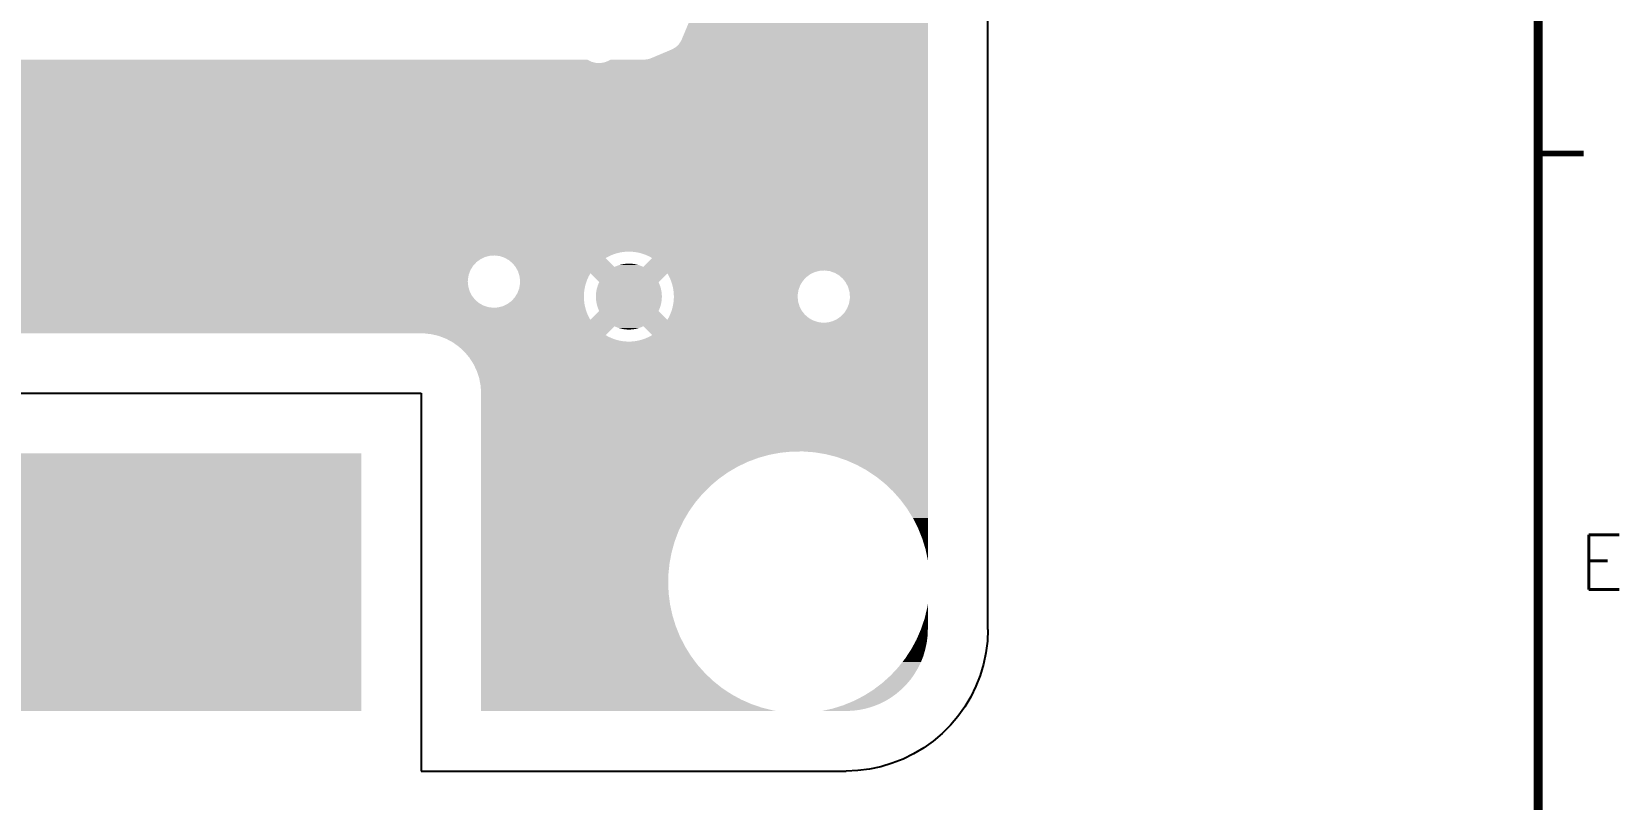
# Model space of a CAD drawing. Extents: x 295 to 953, y 10 to 290.
# Drawn here: x 799 to 886.4, y 69.4 to 111.7 of the extents above; entities that cross this region are included whole.
import ezdxf
from ezdxf.enums import TextEntityAlignment as Align

# ---------------------------------------------------------------- set-up
doc = ezdxf.new("R2010")
doc.units = 0
doc.header["$LTSCALE"] = 5
doc.header["$MEASUREMENT"] = 0
doc.layers.get('0').update_dxf_attribs({"linetype": 'CONTINUOUS', "lineweight": 25})
for name, color, linetype in [('PWR1', 7, 'CONTINUOUS'), ('문자', 4, 'CONTINUOUS'), ('테두리', 3, 'CONTINUOUS')]:
    doc.layers.add(name, color=color, linetype=linetype)
doc.styles.get("Standard").update_dxf_attribs({"font": 'simplex.shx'})

# ---------------------------------------------------------------- blocks, each defined once
blk = doc.blocks.new('C')
at = {"layer": '테두리'}
blk.add_line((405, 285), (405, 15), dxfattribs=at)
for points, const_width in [([(15, 285), (15, 15), (405, 15), (405, 285), (15, 285)], 0.5), ([(407.5, 105), (405, 105)], 0.3)]:
    blk.add_lwpolyline(points, dxfattribs=dict(at, const_width=const_width))
at = {"layer": '문자'}
blk.add_text('E', height=3, dxfattribs=at).set_placement((408.5, 82.5), align=Align.MIDDLE)

msp = doc.modelspace()

# ---------------------------------------------------------------- linework, layer by layer
at = {"layer": 'PWR1'}
for p, q in [((851.678, 78.799), (851.678, 267.297)), ((763.276, 91.796), (820.474, 91.796)), ((820.474, 91.796), (820.474, 71)), ((851.678, 78.799), (851.651, 78.152)), ((851.651, 78.152), (851.572, 77.512)), ((851.572, 77.512), (851.433, 76.884)), ((851.255, 76.263), (851.017, 75.662)), ((851.433, 76.884), (851.255, 76.263)), ((851.017, 75.662), (850.733, 75.088)), ((850.403, 74.533), (850.033, 74.005)), ((850.733, 75.088), (850.403, 74.533)), ((849.611, 73.516), (849.155, 73.06)), ((850.033, 74.005), (849.611, 73.516)), ((848.666, 72.644), (848.144, 72.268)), ((849.155, 73.06), (848.666, 72.644)), ((847.59, 71.938), (847.009, 71.654)), ((848.144, 72.268), (847.59, 71.938)), ((820.474, 71), (843.878, 71)), ((844.519, 71.026), (843.878, 71)), ((845.159, 71.106), (844.519, 71.026)), ((845.787, 71.238), (845.159, 71.106)), ((846.408, 71.423), (845.787, 71.238)), ((847.009, 71.654), (846.408, 71.423))]:
    msp.add_line(p, q, dxfattribs=at)
for points in [[(834.813, 111.257), (835.205, 112.19), (848.376, 111.257), (848.376, 112.19)], [(834.65, 110.995), (834.778, 111.184), (848.376, 110.995), (848.376, 111.184)], [(834.778, 111.184), (834.813, 111.257), (848.376, 111.184), (848.376, 111.257)], [(761.869, 110.071), (761.963, 110.162), (829.801, 110.071), (829.622, 110.162)], [(830.812, 110.11), (830.9, 110.162), (848.376, 110.11), (848.376, 110.162)], [(832.737, 110.162), (832.964, 110.188), (848.376, 110.162), (848.376, 110.188)], [(832.964, 110.188), (833.121, 110.239), (848.376, 110.188), (848.376, 110.239)], [(833.121, 110.239), (834.284, 110.728), (848.376, 110.239), (848.376, 110.728)], [(834.284, 110.728), (834.482, 110.84), (848.376, 110.728), (848.376, 110.84)], [(834.482, 110.84), (834.65, 110.995), (848.376, 110.84), (848.376, 110.995)], [(738.113, 109.189), (738.345, 109.279), (848.376, 109.189), (848.376, 109.279)], [(738.345, 109.279), (738.553, 109.416), (848.376, 109.279), (848.376, 109.416)], [(738.553, 109.416), (738.728, 109.594), (848.376, 109.416), (848.376, 109.594)], [(738.728, 109.594), (738.804, 109.714), (848.376, 109.594), (848.376, 109.714)], [(760.854, 109.714), (761.129, 109.728), (848.376, 109.714), (848.376, 109.728)], [(761.129, 109.728), (761.396, 109.794), (848.376, 109.728), (848.376, 109.794)], [(761.396, 109.794), (761.646, 109.91), (848.376, 109.794), (848.376, 109.91)], [(761.646, 109.91), (761.737, 109.976), (848.376, 109.91), (848.376, 109.976)], [(761.737, 109.976), (761.752, 109.987), (830.335, 109.976), (830.086, 109.987)], [(761.752, 109.987), (761.839, 110.049), (830.086, 109.987), (829.844, 110.049)], [(761.839, 110.049), (761.869, 110.071), (829.844, 110.049), (829.801, 110.071)], [(830.335, 109.976), (830.58, 110.018), (848.376, 109.976), (848.376, 110.018)], [(830.58, 110.018), (830.812, 110.11), (848.376, 110.018), (848.376, 110.11)], [(718.158, 99.944), (718.158, 108.888), (848.376, 99.944), (848.376, 108.888)], [(724.543, 108.888), (724.818, 108.904), (848.376, 108.888), (848.376, 108.904)], [(724.818, 108.904), (725.084, 108.972), (848.376, 108.904), (848.376, 108.972)], [(725.084, 108.972), (725.334, 109.09), (848.376, 108.972), (848.376, 109.09)], [(725.334, 109.09), (725.415, 109.15), (848.376, 109.09), (848.376, 109.15)], [(737.867, 109.15), (738.113, 109.189), (848.376, 109.15), (848.376, 109.189)], [(737.328, 99.896), (737.083, 99.944), (848.376, 99.896), (848.376, 99.944)], [(737.557, 99.798), (737.328, 99.896), (848.376, 99.798), (848.376, 99.896)], [(737.76, 99.653), (737.557, 99.798), (848.376, 99.653), (848.376, 99.798)], [(737.813, 99.595), (737.76, 99.653), (848.376, 99.595), (848.376, 99.653)], [(737.817, 99.591), (737.813, 99.595), (831.77, 99.591), (831.884, 99.595)], [(737.825, 99.582), (737.817, 99.591), (831.656, 99.582), (831.77, 99.591)], [(737.838, 99.568), (737.825, 99.582), (831.542, 99.568), (831.656, 99.582)], [(737.856, 99.548), (737.838, 99.568), (831.43, 99.548), (831.542, 99.568)], [(737.879, 99.523), (737.856, 99.548), (831.318, 99.523), (831.43, 99.548)], [(737.906, 99.493), (737.879, 99.523), (831.207, 99.493), (831.318, 99.523)], [(737.928, 99.469), (737.906, 99.493), (831.134, 99.469), (831.207, 99.493)], [(737.935, 99.458), (737.928, 99.469), (831.099, 99.458), (831.134, 99.469)], [(737.958, 99.418), (737.935, 99.458), (830.991, 99.418), (831.099, 99.458)], [(737.979, 99.383), (737.958, 99.418), (830.91, 99.383), (830.991, 99.418)], [(737.988, 99.367), (737.979, 99.383), (824.262, 99.367), (824.537, 99.383)], [(738.028, 99.299), (737.988, 99.367), (823.995, 99.299), (824.262, 99.367)], [(738.054, 99.254), (738.028, 99.299), (823.9, 99.254), (823.995, 99.299)], [(738.078, 99.181), (738.054, 99.254), (823.746, 99.181), (823.9, 99.254)], [(738.132, 99.018), (738.078, 99.181), (823.523, 99.018), (823.746, 99.181)], [(738.153, 98.816), (738.132, 99.018), (823.336, 98.816), (823.523, 99.018)], [(738.158, 98.77), (738.153, 98.816), (823.308, 98.77), (823.336, 98.816)], [(824.611, 99.373), (824.537, 99.383), (830.886, 99.373), (830.91, 99.383)], [(824.81, 99.346), (824.611, 99.373), (830.831, 99.346), (830.886, 99.373)], [(824.878, 99.323), (824.81, 99.346), (830.783, 99.323), (830.831, 99.346)], [(825.039, 99.269), (824.878, 99.323), (830.683, 99.269), (830.783, 99.323)], [(825.071, 99.258), (825.039, 99.269), (830.665, 99.258), (830.683, 99.269)], [(825.104, 99.239), (825.071, 99.258), (830.632, 99.239), (830.665, 99.258)], [(825.31, 99.122), (825.104, 99.239), (830.749, 99.122), (830.632, 99.239)], [(825.519, 98.943), (825.31, 99.122), (830.928, 98.943), (830.749, 99.122)], [(825.67, 98.753), (825.519, 98.943), (831.119, 98.753), (830.928, 98.943)], [(831.119, 98.753), (831.186, 98.784), (832.705, 98.753), (832.636, 98.784)], [(831.186, 98.784), (831.209, 98.793), (832.636, 98.784), (832.616, 98.793)], [(831.209, 98.793), (831.277, 98.82), (832.616, 98.793), (832.545, 98.82)], [(831.277, 98.82), (831.301, 98.828), (832.545, 98.82), (832.524, 98.828)], [(831.301, 98.828), (831.37, 98.852), (832.524, 98.828), (832.452, 98.852)], [(831.37, 98.852), (831.394, 98.859), (832.452, 98.852), (832.431, 98.859)], [(831.394, 98.859), (831.464, 98.879), (832.431, 98.859), (832.358, 98.879)], [(831.464, 98.879), (831.489, 98.884), (832.358, 98.879), (832.337, 98.884)], [(831.489, 98.884), (831.559, 98.9), (832.337, 98.884), (832.262, 98.9)], [(831.559, 98.9), (831.585, 98.905), (832.262, 98.9), (832.241, 98.905)], [(831.585, 98.905), (831.656, 98.917), (832.241, 98.905), (832.164, 98.917)], [(831.656, 98.917), (831.684, 98.92), (832.164, 98.917), (832.144, 98.92)], [(831.684, 98.92), (831.753, 98.928), (832.144, 98.92), (832.066, 98.928)], [(831.753, 98.928), (831.785, 98.93), (832.066, 98.928), (832.047, 98.93)], [(831.785, 98.93), (831.851, 98.934), (832.047, 98.93), (831.962, 98.934)], [(831.851, 98.934), (831.949, 98.935), (831.962, 98.934), (831.949, 98.935)], [(831.998, 99.594), (831.884, 99.595), (848.376, 99.594), (848.376, 99.595)], [(832.113, 99.587), (831.998, 99.594), (848.376, 99.587), (848.376, 99.594)], [(832.226, 99.575), (832.113, 99.587), (848.376, 99.575), (848.376, 99.587)], [(832.339, 99.558), (832.226, 99.575), (848.376, 99.558), (848.376, 99.575)], [(832.452, 99.536), (832.339, 99.558), (848.376, 99.536), (848.376, 99.558)], [(832.563, 99.508), (832.452, 99.536), (848.376, 99.508), (848.376, 99.536)], [(832.672, 99.476), (832.563, 99.508), (848.376, 99.476), (848.376, 99.508)], [(832.78, 99.438), (832.672, 99.476), (848.376, 99.438), (848.376, 99.476)], [(832.705, 98.753), (833.191, 99.239), (848.376, 98.753), (848.376, 99.239)], [(832.886, 99.395), (832.78, 99.438), (848.376, 99.395), (848.376, 99.438)], [(832.99, 99.348), (832.886, 99.395), (848.376, 99.348), (848.376, 99.395)], [(833.092, 99.296), (832.99, 99.348), (848.376, 99.296), (848.376, 99.348)], [(833.191, 99.239), (833.092, 99.296), (848.376, 99.239), (848.376, 99.296)], [(737.593, 97.763), (737.791, 97.915), (823.06, 97.763), (823.045, 97.915)], [(737.791, 97.915), (737.816, 97.944), (823.045, 97.915), (823.043, 97.944)], [(737.816, 97.944), (737.908, 98.053), (823.043, 97.944), (823.047, 98.053)], [(737.908, 98.053), (737.952, 98.104), (823.047, 98.053), (823.056, 98.104)], [(737.952, 98.104), (738.07, 98.324), (823.056, 98.104), (823.094, 98.324)], [(738.071, 98.324), (738.14, 98.563), (823.094, 98.324), (823.184, 98.563)], [(738.14, 98.563), (738.141, 98.582), (823.184, 98.563), (823.191, 98.582)], [(738.141, 98.582), (738.158, 98.77), (823.191, 98.582), (823.308, 98.77)], [(825.691, 98.727), (825.67, 98.753), (848.376, 98.727), (848.376, 98.753)], [(825.779, 98.557), (825.691, 98.727), (848.376, 98.557), (848.376, 98.727)], [(825.787, 98.541), (825.779, 98.557), (842.423, 98.541), (842.698, 98.557)], [(825.817, 98.483), (825.787, 98.541), (842.192, 98.483), (842.423, 98.541)], [(825.82, 98.473), (825.817, 98.483), (842.156, 98.473), (842.192, 98.483)], [(825.842, 98.399), (825.82, 98.473), (841.997, 98.399), (842.156, 98.473)], [(825.872, 98.299), (825.842, 98.399), (829.735, 98.299), (829.792, 98.399)], [(825.896, 98.219), (825.872, 98.299), (829.693, 98.219), (829.735, 98.299)], [(825.898, 98.197), (825.896, 98.219), (829.683, 98.197), (829.693, 98.219)], [(825.908, 98.093), (825.898, 98.197), (829.635, 98.093), (829.683, 98.197)], [(825.918, 97.987), (825.908, 98.093), (829.593, 97.987), (829.635, 98.093)], [(825.922, 97.944), (825.918, 97.987), (829.578, 97.944), (829.593, 97.987)], [(825.919, 97.879), (825.922, 97.944), (829.555, 97.879), (829.578, 97.944)], [(830.278, 97.912), (829.792, 98.399), (833.546, 97.912), (834.032, 98.399)], [(830.263, 97.878), (830.278, 97.912), (833.561, 97.878), (833.546, 97.912)], [(834.057, 98.356), (834.032, 98.399), (841.907, 98.356), (841.997, 98.399)], [(834.075, 98.324), (834.057, 98.356), (841.863, 98.324), (841.907, 98.356)], [(834.129, 98.222), (834.075, 98.324), (841.725, 98.222), (841.863, 98.324)], [(834.143, 98.193), (834.129, 98.222), (841.684, 98.193), (841.725, 98.222)], [(834.177, 98.119), (834.143, 98.193), (841.616, 98.119), (841.684, 98.193)], [(834.221, 98.013), (834.177, 98.119), (841.519, 98.013), (841.616, 98.119)], [(834.229, 97.99), (834.221, 98.013), (841.497, 97.99), (841.519, 98.013)], [(834.26, 97.906), (834.229, 97.99), (841.445, 97.906), (841.497, 97.99)], [(834.294, 97.796), (834.26, 97.906), (841.377, 97.796), (841.445, 97.906)], [(842.971, 98.521), (842.698, 98.557), (848.376, 98.521), (848.376, 98.557)], [(843.232, 98.433), (842.971, 98.521), (848.376, 98.433), (848.376, 98.521)], [(843.471, 98.297), (843.232, 98.433), (848.376, 98.297), (848.376, 98.433)], [(843.68, 98.117), (843.471, 98.297), (848.376, 98.117), (848.376, 98.297)], [(843.852, 97.902), (843.68, 98.117), (848.376, 97.902), (848.376, 98.117)], [(843.978, 97.657), (843.852, 97.902), (848.376, 97.657), (848.376, 97.902)], [(718.158, 97.406), (718.158, 97.596), (823.147, 97.406), (823.091, 97.596)], [(718.158, 97.161), (718.158, 97.406), (823.274, 97.161), (823.147, 97.406)], [(718.158, 96.946), (718.158, 97.161), (823.445, 96.946), (823.274, 97.161)], [(736.875, 97.596), (737.125, 97.6), (823.091, 97.596), (823.09, 97.6)], [(737.125, 97.6), (737.367, 97.657), (823.09, 97.6), (823.073, 97.657)], [(737.367, 97.657), (737.396, 97.67), (823.073, 97.657), (823.069, 97.67)], [(737.396, 97.67), (737.593, 97.763), (823.069, 97.67), (823.06, 97.763)], [(825.565, 97.004), (825.628, 97.073), (829.438, 97.004), (829.436, 97.073)], [(825.628, 97.073), (825.657, 97.119), (829.436, 97.073), (829.435, 97.119)], [(825.657, 97.119), (825.71, 97.205), (829.435, 97.119), (829.437, 97.205)], [(825.71, 97.205), (825.773, 97.307), (829.437, 97.205), (829.443, 97.307)], [(825.773, 97.307), (825.778, 97.32), (829.443, 97.307), (829.443, 97.32)], [(825.778, 97.32), (825.821, 97.433), (829.443, 97.32), (829.455, 97.433)], [(825.821, 97.433), (825.864, 97.546), (829.455, 97.433), (829.472, 97.546)], [(825.864, 97.546), (825.871, 97.564), (829.472, 97.546), (829.476, 97.564)], [(825.871, 97.564), (825.887, 97.659), (829.476, 97.564), (829.495, 97.659)], [(825.887, 97.659), (825.906, 97.77), (829.495, 97.659), (829.522, 97.77)], [(825.906, 97.77), (825.918, 97.836), (829.522, 97.77), (829.542, 97.836)], [(825.918, 97.836), (825.919, 97.879), (829.542, 97.836), (829.555, 97.879)], [(830.096, 97.156), (830.099, 97.217), (833.727, 97.156), (833.725, 97.217)], [(830.096, 97.119), (830.096, 97.156), (833.728, 97.119), (833.727, 97.156)], [(830.097, 97.082), (830.096, 97.119), (833.727, 97.082), (833.728, 97.119)], [(830.098, 97.021), (830.097, 97.082), (833.725, 97.021), (833.727, 97.082)], [(830.099, 97.217), (830.101, 97.254), (833.725, 97.217), (833.722, 97.254)], [(830.101, 97.254), (830.107, 97.314), (833.722, 97.254), (833.717, 97.314)], [(830.107, 97.314), (830.111, 97.351), (833.717, 97.314), (833.712, 97.351)], [(830.111, 97.351), (830.12, 97.411), (833.712, 97.351), (833.704, 97.411)], [(830.12, 97.411), (830.126, 97.448), (833.704, 97.411), (833.697, 97.448)], [(830.126, 97.448), (830.138, 97.508), (833.697, 97.448), (833.686, 97.508)], [(830.138, 97.508), (830.146, 97.544), (833.686, 97.508), (833.677, 97.544)], [(830.146, 97.544), (830.162, 97.603), (833.677, 97.544), (833.662, 97.603)], [(830.162, 97.603), (830.172, 97.638), (833.662, 97.603), (833.651, 97.638)], [(830.172, 97.638), (830.191, 97.696), (833.651, 97.638), (833.634, 97.696)], [(830.191, 97.696), (830.202, 97.731), (833.634, 97.696), (833.621, 97.731)], [(830.202, 97.731), (830.224, 97.788), (833.621, 97.731), (833.6, 97.788)], [(830.224, 97.788), (830.238, 97.823), (833.6, 97.788), (833.585, 97.823)], [(830.238, 97.823), (830.263, 97.878), (833.585, 97.823), (833.561, 97.878)], [(834.304, 97.756), (834.294, 97.796), (841.352, 97.756), (841.377, 97.796)], [(834.323, 97.686), (834.304, 97.756), (841.326, 97.686), (841.352, 97.756)], [(834.346, 97.574), (834.323, 97.686), (841.283, 97.574), (841.326, 97.686)], [(834.358, 97.499), (834.346, 97.574), (841.255, 97.499), (841.283, 97.574)], [(834.365, 97.461), (834.358, 97.499), (841.248, 97.461), (841.255, 97.499)], [(834.378, 97.347), (834.365, 97.461), (841.228, 97.347), (841.248, 97.461)], [(834.386, 97.233), (834.378, 97.347), (841.209, 97.233), (841.228, 97.347)], [(834.38, 96.918), (834.387, 97.032), (841.223, 96.918), (841.212, 97.032)], [(834.386, 97.227), (834.386, 97.233), (841.208, 97.227), (841.209, 97.233)], [(834.388, 97.119), (834.386, 97.227), (841.204, 97.119), (841.208, 97.227)], [(834.387, 97.032), (834.388, 97.119), (841.212, 97.032), (841.204, 97.119)], [(844.057, 97.393), (843.978, 97.657), (848.376, 97.393), (848.376, 97.657)], [(844.083, 97.119), (844.057, 97.393), (848.376, 97.119), (848.376, 97.393)], [(844.079, 97.01), (844.083, 97.119), (848.376, 97.01), (848.376, 97.119)], [(718.158, 96.766), (718.158, 96.946), (823.654, 96.766), (823.445, 96.946)], [(718.158, 96.63), (718.158, 96.766), (823.894, 96.63), (823.654, 96.766)], [(718.158, 96.542), (718.158, 96.63), (824.155, 96.542), (823.894, 96.63)], [(718.158, 96.506), (718.158, 96.542), (824.428, 96.506), (824.155, 96.542)], [(718.158, 96.441), (718.158, 96.506), (829.53, 96.441), (829.513, 96.506)], [(718.158, 96.332), (718.158, 96.441), (829.564, 96.332), (829.53, 96.441)], [(718.158, 96.224), (718.158, 96.332), (829.602, 96.224), (829.564, 96.332)], [(718.158, 96.119), (718.158, 96.224), (829.646, 96.119), (829.602, 96.224)], [(824.428, 96.506), (824.703, 96.522), (829.513, 96.506), (829.509, 96.522)], [(824.703, 96.522), (824.822, 96.552), (829.509, 96.522), (829.501, 96.552)], [(824.822, 96.552), (824.97, 96.59), (829.501, 96.552), (829.493, 96.59)], [(824.97, 96.59), (825.127, 96.664), (829.493, 96.59), (829.477, 96.664)], [(825.127, 96.664), (825.219, 96.707), (829.477, 96.664), (829.47, 96.707)], [(825.219, 96.707), (825.314, 96.777), (829.47, 96.707), (829.459, 96.777)], [(825.314, 96.777), (825.441, 96.87), (829.459, 96.777), (829.448, 96.87)], [(825.441, 96.87), (825.46, 96.89), (829.448, 96.87), (829.446, 96.89)], [(825.46, 96.89), (825.565, 97.004), (829.446, 96.89), (829.438, 97.004)], [(829.792, 95.839), (830.278, 96.326), (834.032, 95.839), (833.546, 96.326)], [(830.101, 96.984), (830.098, 97.021), (833.723, 96.984), (833.725, 97.021)], [(830.106, 96.923), (830.101, 96.984), (833.717, 96.923), (833.723, 96.984)], [(830.111, 96.886), (830.106, 96.923), (833.713, 96.886), (833.717, 96.923)], [(830.119, 96.826), (830.111, 96.886), (833.704, 96.826), (833.713, 96.886)], [(830.126, 96.79), (830.119, 96.826), (833.698, 96.79), (833.704, 96.826)], [(830.138, 96.73), (830.126, 96.79), (833.685, 96.73), (833.698, 96.79)], [(830.147, 96.694), (830.138, 96.73), (833.677, 96.694), (833.685, 96.73)], [(830.161, 96.635), (830.147, 96.694), (833.662, 96.635), (833.677, 96.694)], [(830.172, 96.599), (830.161, 96.635), (833.652, 96.599), (833.662, 96.635)], [(830.19, 96.541), (830.172, 96.599), (833.633, 96.541), (833.652, 96.599)], [(830.203, 96.506), (830.19, 96.541), (833.621, 96.506), (833.633, 96.541)], [(830.224, 96.449), (830.203, 96.506), (833.599, 96.449), (833.621, 96.506)], [(830.238, 96.415), (830.224, 96.449), (833.586, 96.415), (833.599, 96.449)], [(830.262, 96.359), (830.238, 96.415), (833.561, 96.359), (833.586, 96.415)], [(830.278, 96.326), (830.262, 96.359), (833.546, 96.326), (833.561, 96.359)], [(834.188, 96.144), (834.231, 96.25), (841.587, 96.144), (841.503, 96.25)], [(834.231, 96.25), (834.261, 96.336), (841.503, 96.25), (841.435, 96.336)], [(834.261, 96.336), (834.269, 96.358), (841.435, 96.336), (841.423, 96.358)], [(834.269, 96.358), (834.301, 96.468), (841.423, 96.358), (841.366, 96.468)], [(834.301, 96.468), (834.329, 96.579), (841.366, 96.468), (841.309, 96.579)], [(834.329, 96.58), (834.351, 96.691), (841.308, 96.58), (841.275, 96.691)], [(834.329, 96.579), (834.329, 96.58), (841.309, 96.579), (841.308, 96.58)], [(834.351, 96.691), (834.368, 96.804), (841.275, 96.691), (841.242, 96.804)], [(834.368, 96.804), (834.372, 96.845), (841.242, 96.804), (841.23, 96.845)], [(834.372, 96.845), (834.38, 96.918), (841.23, 96.845), (841.223, 96.918)], [(843.602, 96.045), (843.789, 96.247), (848.376, 96.045), (848.376, 96.247)], [(843.789, 96.247), (843.934, 96.481), (848.376, 96.247), (848.376, 96.481)], [(843.934, 96.481), (844.032, 96.739), (848.376, 96.481), (848.376, 96.739)], [(844.032, 96.739), (844.079, 97.01), (848.376, 96.739), (848.376, 97.01)], [(718.158, 96.015), (718.158, 96.119), (829.695, 96.015), (829.646, 96.119)], [(718.158, 95.914), (718.158, 96.015), (829.748, 95.914), (829.695, 96.015)], [(718.158, 95.839), (718.158, 95.914), (829.792, 95.839), (829.748, 95.914)], [(718.158, 95.805), (718.158, 95.839), (842.055, 95.805), (841.995, 95.839)], [(718.158, 95.717), (718.158, 95.805), (842.316, 95.717), (842.055, 95.805)], [(718.158, 95.68), (718.158, 95.717), (842.589, 95.68), (842.316, 95.717)], [(718.158, 95.485), (718.158, 95.68), (848.376, 95.485), (848.376, 95.68)], [(718.158, 95.098), (718.158, 95.485), (830.732, 95.098), (831.119, 95.485)], [(831.187, 95.454), (831.119, 95.485), (832.637, 95.454), (832.705, 95.485)], [(831.208, 95.445), (831.187, 95.454), (832.614, 95.445), (832.637, 95.454)], [(831.278, 95.417), (831.208, 95.445), (832.547, 95.417), (832.614, 95.445)], [(831.299, 95.409), (831.278, 95.417), (832.523, 95.409), (832.547, 95.417)], [(831.371, 95.386), (831.299, 95.409), (832.454, 95.386), (832.523, 95.409)], [(831.392, 95.379), (831.371, 95.386), (832.43, 95.379), (832.454, 95.386)], [(831.466, 95.359), (831.392, 95.379), (832.36, 95.359), (832.43, 95.379)], [(831.487, 95.353), (831.466, 95.359), (832.335, 95.353), (832.36, 95.359)], [(831.562, 95.337), (831.487, 95.353), (832.264, 95.337), (832.335, 95.353)], [(831.583, 95.333), (831.562, 95.337), (832.238, 95.333), (832.264, 95.337)], [(831.659, 95.321), (831.583, 95.333), (832.168, 95.321), (832.238, 95.333)], [(831.679, 95.318), (831.659, 95.321), (832.14, 95.318), (832.168, 95.321)], [(831.758, 95.31), (831.679, 95.318), (832.07, 95.31), (832.14, 95.318)], [(831.777, 95.308), (831.758, 95.31), (832.039, 95.308), (832.07, 95.31)], [(831.861, 95.304), (831.777, 95.308), (831.973, 95.304), (832.039, 95.308)], [(831.875, 95.303), (831.861, 95.304), (831.875, 95.303), (831.973, 95.304)], [(833.191, 94.999), (832.705, 95.485), (848.376, 94.999), (848.376, 95.485)], [(834.032, 95.839), (834.089, 95.938), (841.995, 95.839), (841.82, 95.938)], [(834.089, 95.938), (834.09, 95.941), (841.82, 95.938), (841.815, 95.941)], [(834.09, 95.941), (834.141, 96.04), (841.815, 95.941), (841.7, 96.04)], [(834.141, 96.04), (834.177, 96.12), (841.7, 96.04), (841.606, 96.12)], [(834.177, 96.12), (834.188, 96.144), (841.606, 96.12), (841.587, 96.144)], [(842.589, 95.68), (842.864, 95.696), (848.376, 95.68), (848.376, 95.696)], [(842.864, 95.696), (843.131, 95.764), (848.376, 95.696), (848.376, 95.764)], [(843.131, 95.764), (843.38, 95.882), (848.376, 95.764), (848.376, 95.882)], [(843.38, 95.882), (843.602, 96.045), (848.376, 95.882), (848.376, 96.045)], [(820.647, 95.093), (820.474, 95.098), (830.727, 95.093), (830.732, 95.098)], [(821.062, 95.045), (820.647, 95.093), (830.679, 95.045), (830.727, 95.093)], [(821.25, 94.999), (821.062, 95.045), (830.632, 94.999), (830.679, 95.045)], [(821.467, 94.945), (821.25, 94.999), (830.726, 94.945), (830.632, 94.999)], [(821.476, 94.942), (821.467, 94.945), (830.731, 94.942), (830.726, 94.945)], [(821.611, 94.89), (821.476, 94.942), (830.833, 94.89), (830.731, 94.942)], [(821.733, 94.842), (821.611, 94.89), (830.937, 94.842), (830.833, 94.89)], [(821.843, 94.8), (821.733, 94.842), (831.043, 94.8), (830.937, 94.842)], [(821.857, 94.794), (821.843, 94.8), (831.058, 94.794), (831.043, 94.8)], [(821.917, 94.762), (821.857, 94.794), (831.151, 94.762), (831.058, 94.794)], [(821.977, 94.729), (821.917, 94.762), (831.261, 94.729), (831.151, 94.762)], [(822.028, 94.702), (821.977, 94.729), (831.372, 94.702), (831.261, 94.729)], [(822.069, 94.68), (822.028, 94.702), (831.484, 94.68), (831.372, 94.702)], [(822.101, 94.662), (822.069, 94.68), (831.597, 94.662), (831.484, 94.68)], [(822.123, 94.65), (822.101, 94.662), (831.711, 94.65), (831.597, 94.662)], [(822.135, 94.644), (822.123, 94.65), (831.825, 94.644), (831.711, 94.65)], [(822.138, 94.642), (822.135, 94.644), (831.94, 94.642), (831.825, 94.644)], [(822.224, 94.596), (822.138, 94.642), (848.376, 94.596), (848.376, 94.642)], [(822.563, 94.353), (822.224, 94.596), (848.376, 94.353), (848.376, 94.596)], [(831.94, 94.642), (832.054, 94.646), (848.376, 94.642), (848.376, 94.646)], [(832.054, 94.646), (832.168, 94.656), (848.376, 94.646), (848.376, 94.656)], [(832.168, 94.656), (832.281, 94.67), (848.376, 94.656), (848.376, 94.67)], [(832.281, 94.67), (832.394, 94.69), (848.376, 94.67), (848.376, 94.69)], [(832.394, 94.69), (832.506, 94.715), (848.376, 94.69), (848.376, 94.715)], [(832.506, 94.715), (832.616, 94.745), (848.376, 94.715), (848.376, 94.745)], [(832.616, 94.745), (832.725, 94.78), (848.376, 94.745), (848.376, 94.78)], [(832.725, 94.78), (832.832, 94.82), (848.376, 94.78), (848.376, 94.82)], [(832.832, 94.82), (832.937, 94.865), (848.376, 94.82), (848.376, 94.865)], [(832.937, 94.865), (833.04, 94.914), (848.376, 94.865), (848.376, 94.914)], [(833.04, 94.914), (833.141, 94.969), (848.376, 94.914), (848.376, 94.969)], [(833.141, 94.969), (833.191, 94.999), (848.376, 94.969), (848.376, 94.999)], [(822.869, 94.069), (822.563, 94.353), (848.376, 94.069), (848.376, 94.353)], [(823.137, 93.748), (822.869, 94.069), (848.376, 93.748), (848.376, 94.069)], [(823.362, 93.397), (823.137, 93.748), (848.376, 93.397), (848.376, 93.748)], [(823.541, 93.019), (823.362, 93.397), (848.376, 93.019), (848.376, 93.397)], [(823.671, 92.623), (823.541, 93.019), (848.376, 92.623), (848.376, 93.019)], [(823.749, 92.213), (823.671, 92.623), (848.376, 92.213), (848.376, 92.623)], [(823.776, 91.796), (823.749, 92.213), (848.376, 91.796), (848.376, 92.213)], [(823.776, 88.593), (823.776, 91.796), (848.376, 88.593), (848.376, 91.796)], [(766.578, 88.493), (766.579, 88.494), (817.172, 88.493), (817.171, 88.494)], [(766.578, 74.303), (766.578, 88.493), (817.172, 74.303), (817.172, 88.493)], [(823.776, 88.585), (823.776, 88.593), (840.88, 88.585), (841.497, 88.593)], [(823.776, 88.525), (823.776, 88.585), (840.266, 88.525), (840.88, 88.585)], [(823.776, 88.413), (823.776, 88.525), (839.66, 88.413), (840.266, 88.525)], [(823.776, 88.249), (823.776, 88.413), (839.065, 88.249), (839.66, 88.413)], [(842.112, 88.548), (841.497, 88.593), (848.376, 88.548), (848.376, 88.593)], [(842.721, 88.45), (842.112, 88.548), (848.376, 88.45), (848.376, 88.548)], [(843.319, 88.301), (842.721, 88.45), (848.376, 88.301), (848.376, 88.45)], [(843.902, 88.1), (843.319, 88.301), (848.376, 88.1), (848.376, 88.301)], [(823.776, 88.034), (823.776, 88.249), (838.487, 88.034), (839.065, 88.249)], [(823.776, 87.771), (823.776, 88.034), (837.929, 87.771), (838.487, 88.034)], [(823.776, 87.462), (823.776, 87.771), (837.396, 87.462), (837.929, 87.771)], [(823.776, 87.107), (823.776, 87.462), (836.891, 87.107), (837.396, 87.462)], [(844.466, 87.851), (843.902, 88.1), (848.376, 87.851), (848.376, 88.1)], [(845.007, 87.555), (844.466, 87.851), (848.376, 87.555), (848.376, 87.851)], [(845.52, 87.213), (845.007, 87.555), (848.376, 87.213), (848.376, 87.555)], [(823.776, 86.711), (823.776, 87.107), (836.419, 86.711), (836.891, 87.107)], [(823.776, 86.276), (823.776, 86.711), (835.982, 86.276), (836.419, 86.711)], [(846.003, 86.828), (845.52, 87.213), (848.376, 86.828), (848.376, 87.213)], [(846.45, 86.404), (846.003, 86.828), (848.376, 86.404), (848.376, 86.828)], [(823.776, 85.805), (823.776, 86.276), (835.583, 85.805), (835.982, 86.276)], [(823.776, 85.302), (823.776, 85.805), (835.227, 85.302), (835.583, 85.805)], [(846.86, 85.943), (846.45, 86.404), (848.376, 85.943), (848.376, 86.404)], [(847.228, 85.449), (846.86, 85.943), (848.376, 85.449), (848.376, 85.943)], [(823.776, 84.77), (823.776, 85.302), (834.915, 84.77), (835.227, 85.302)], [(847.553, 84.925), (847.228, 85.449), (848.376, 84.925), (848.376, 85.449)], [(847.832, 84.375), (847.553, 84.925), (848.376, 84.375), (848.376, 84.925)], [(823.776, 84.214), (823.776, 84.77), (834.649, 84.214), (834.915, 84.77)], [(823.776, 83.636), (823.776, 84.214), (834.432, 83.636), (834.649, 84.214)], [(848.063, 83.803), (847.832, 84.375), (848.376, 83.803), (848.376, 84.375)], [(823.776, 83.043), (823.776, 83.636), (834.266, 83.043), (834.432, 83.636)], [(823.776, 82.437), (823.776, 83.043), (834.15, 82.437), (834.266, 83.043)], [(848.244, 83.213), (848.063, 83.803), (848.376, 83.213), (848.376, 83.803)], [(848.374, 82.611), (848.244, 83.213), (848.376, 82.611), (848.376, 83.213)], [(823.776, 81.823), (823.776, 82.437), (834.087, 81.823), (834.15, 82.437)], [(848.375, 82.611), (848.374, 82.611), (848.375, 82.611), (848.376, 82.611)], [(823.776, 81.395), (823.776, 81.823), (834.075, 81.395), (834.087, 81.823)], [(823.776, 80.779), (823.776, 81.395), (834.101, 80.779), (834.075, 81.395)], [(823.776, 80.167), (823.776, 80.779), (834.18, 80.167), (834.101, 80.779)], [(823.776, 79.564), (823.776, 80.167), (834.311, 79.564), (834.18, 80.167)], [(823.776, 78.975), (823.776, 79.564), (834.493, 78.975), (834.311, 79.564)], [(848.193, 79.389), (848.339, 79.988), (848.376, 79.389), (848.376, 79.988)], [(848.339, 79.988), (848.374, 80.179), (848.376, 79.988), (848.376, 80.179)], [(848.374, 80.179), (848.375, 80.179), (848.376, 80.179), (848.375, 80.179)], [(823.776, 78.404), (823.776, 78.975), (834.725, 78.404), (834.493, 78.975)], [(847.83, 78.423), (847.996, 78.805), (848.357, 78.423), (848.373, 78.805)], [(847.996, 78.805), (848.017, 78.865), (848.373, 78.805), (848.376, 78.865)], [(848.017, 78.868), (848.193, 79.389), (848.376, 78.868), (848.376, 79.389)], [(848.017, 78.867), (848.017, 78.868), (848.376, 78.867), (848.376, 78.868)], [(848.017, 78.865), (848.017, 78.867), (848.376, 78.865), (848.376, 78.867)], [(823.776, 77.854), (823.776, 78.404), (835.005, 77.854), (834.725, 78.404)], [(823.776, 77.331), (823.776, 77.854), (835.331, 77.331), (835.005, 77.854)], [(847.456, 77.697), (847.659, 78.071), (848.231, 77.697), (848.314, 78.071)], [(847.659, 78.072), (847.75, 78.239), (848.314, 78.072), (848.335, 78.239)], [(847.659, 78.071), (847.659, 78.072), (848.314, 78.071), (848.314, 78.072)], [(847.75, 78.239), (847.829, 78.422), (848.335, 78.239), (848.357, 78.422)], [(847.829, 78.422), (847.83, 78.423), (848.357, 78.422), (848.357, 78.423)], [(823.776, 76.837), (823.776, 77.331), (835.7, 76.837), (835.331, 77.331)], [(846.735, 76.697), (846.976, 77.003), (847.845, 76.697), (847.996, 77.003)], [(846.976, 77.003), (846.977, 77.004), (847.996, 77.003), (847.997, 77.004)], [(846.977, 77.004), (847.117, 77.182), (847.997, 77.004), (848.067, 77.182)], [(847.117, 77.182), (847.214, 77.328), (848.067, 77.182), (848.125, 77.328)], [(847.214, 77.329), (847.456, 77.696), (848.125, 77.329), (848.231, 77.696)], [(847.214, 77.328), (847.214, 77.329), (848.125, 77.328), (848.125, 77.329)], [(847.456, 77.696), (847.456, 77.697), (848.231, 77.696), (848.231, 77.697)], [(823.776, 76.377), (823.776, 76.837), (836.111, 76.377), (835.7, 76.837)], [(823.776, 75.953), (823.776, 76.377), (836.559, 75.953), (836.111, 76.377)], [(846.079, 76.037), (846.313, 76.248), (847.425, 76.037), (847.573, 76.248)], [(846.313, 76.248), (846.387, 76.326), (847.573, 76.248), (847.628, 76.326)], [(846.387, 76.326), (846.388, 76.327), (847.628, 76.326), (847.628, 76.327)], [(846.388, 76.327), (846.705, 76.666), (847.628, 76.327), (847.83, 76.666)], [(846.706, 76.666), (846.735, 76.697), (847.83, 76.666), (847.845, 76.697)], [(823.776, 75.569), (823.776, 75.953), (837.042, 75.569), (836.559, 75.953)], [(823.776, 75.229), (823.776, 75.569), (837.556, 75.229), (837.042, 75.569)], [(823.776, 74.933), (823.776, 75.229), (838.097, 74.933), (837.556, 75.229)], [(844.84, 75.137), (845.011, 75.244), (846.477, 75.137), (846.626, 75.244)], [(845.011, 75.244), (845.012, 75.245), (846.626, 75.244), (846.627, 75.245)], [(845.012, 75.245), (845.362, 75.464), (846.627, 75.245), (846.885, 75.464)], [(845.362, 75.464), (845.394, 75.488), (846.885, 75.464), (846.913, 75.488)], [(845.394, 75.488), (845.395, 75.489), (846.913, 75.488), (846.914, 75.489)], [(845.395, 75.489), (845.762, 75.766), (846.914, 75.489), (847.191, 75.766)], [(845.762, 75.766), (845.763, 75.767), (847.191, 75.766), (847.191, 75.767)], [(845.763, 75.767), (845.855, 75.836), (847.191, 75.767), (847.251, 75.836)], [(845.855, 75.836), (846.078, 76.037), (847.251, 75.836), (847.425, 76.037)], [(766.579, 74.302), (766.578, 74.303), (817.171, 74.302), (817.172, 74.303)], [(823.776, 74.685), (823.776, 74.933), (838.661, 74.685), (838.097, 74.933)], [(823.776, 74.485), (823.776, 74.685), (839.245, 74.485), (838.661, 74.685)], [(823.776, 74.337), (823.776, 74.485), (839.844, 74.337), (839.245, 74.485)], [(823.776, 74.303), (823.776, 74.337), (840.022, 74.303), (839.844, 74.337)], [(823.776, 74.302), (823.776, 74.303), (840.022, 74.302), (840.023, 74.303)], [(823.776, 74.303), (823.776, 74.303), (840.023, 74.303), (840.022, 74.303)], [(842.53, 74.303), (842.607, 74.32), (843.835, 74.303), (844.247, 74.32)], [(842.53, 74.302), (842.53, 74.303), (843.81, 74.302), (843.823, 74.303)], [(842.53, 74.303), (842.53, 74.303), (843.823, 74.303), (843.835, 74.303)], [(842.607, 74.32), (842.812, 74.365), (844.248, 74.32), (844.615, 74.365)], [(842.607, 74.32), (842.607, 74.32), (844.247, 74.32), (844.248, 74.32)], [(842.812, 74.365), (842.813, 74.366), (844.615, 74.365), (844.616, 74.366)], [(842.813, 74.366), (843.132, 74.436), (844.616, 74.366), (844.952, 74.436)], [(843.132, 74.436), (843.147, 74.441), (844.952, 74.436), (844.973, 74.441)], [(843.147, 74.441), (843.497, 74.55), (844.974, 74.441), (845.341, 74.55)], [(843.147, 74.441), (843.147, 74.441), (844.973, 74.441), (844.974, 74.441)], [(843.497, 74.551), (843.721, 74.621), (845.342, 74.551), (845.524, 74.621)], [(843.497, 74.55), (843.497, 74.551), (845.341, 74.55), (845.342, 74.551)], [(843.721, 74.621), (843.875, 74.684), (845.524, 74.621), (845.688, 74.684)], [(843.875, 74.684), (844.267, 74.845), (845.689, 74.684), (846.017, 74.845)], [(843.875, 74.684), (843.875, 74.684), (845.688, 74.684), (845.689, 74.684)], [(844.267, 74.845), (844.268, 74.845), (846.017, 74.845), (846.018, 74.845)], [(844.268, 74.845), (844.291, 74.855), (846.018, 74.845), (846.034, 74.855)], [(844.291, 74.855), (844.634, 75.031), (846.034, 74.855), (846.33, 75.031)], [(844.634, 75.031), (844.84, 75.137), (846.33, 75.031), (846.477, 75.137)]]:
    msp.add_solid(points, dxfattribs=at)

# ---------------------------------------------------------------- block references
msp.add_blockref('C', (476.978, 0))

doc.saveas('drawing.dxf')
